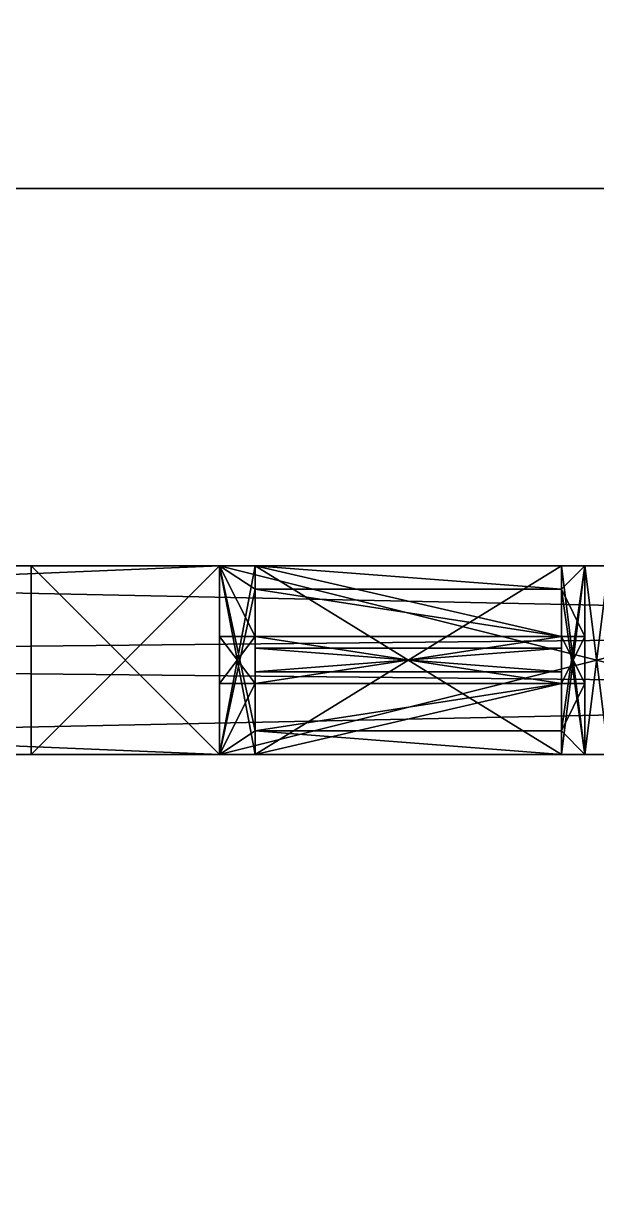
# Model space of a CAD drawing. Extents: x -3136 to 3456, y -896 to 5632.
# Drawn here: x -912.7 to -864, y 1739.2 to 1838 of the extents above; entities that cross this region are included whole.
import ezdxf

# ---------------------------------------------------------------- set-up
doc = ezdxf.new("R2010")
doc.units = 0

msp = doc.modelspace()

# ---------------------------------------------------------------- meshes
at = {"layer": 'OBJECT000', "color": 50}
mesh = msp.add_polyface(dxfattribs=at)
corners = [(-1792, 1776, 416), (-1792, 1792, 416), (-256, 1792, 416), (-256, 1776, 416), (-1792, 1792, 288), (-1792, 1776, 288), (-256, 1776, 288), (-256, 1792, 288)]
mesh.append_faces([[corners[k] for k in face] for face in [(1, 3, 0), (5, 7, 4), (4, 0, 5), (6, 2, 7), (7, 1, 4), (5, 3, 6)]], dxfattribs={"vtx0": -1})
mesh.append_faces([[corners[k] for k in face] for face in [(1, 2, 3), (5, 6, 7), (4, 1, 0), (6, 3, 2), (7, 2, 1), (5, 0, 3)]], dxfattribs={"vtx2": -1})
at = {"layer": 'OBJECT006', "color": 50}
mesh = msp.add_polyface(dxfattribs=at)
corners = [(-1024, 1776, 560), (-1024, 1792, 560), (-256, 1792, 560), (-256, 1776, 560), (-1024, 1792, 432), (-1024, 1776, 432), (-256, 1776, 432), (-256, 1792, 432)]
mesh.append_faces([[corners[k] for k in face] for face in [(1, 3, 0), (5, 7, 4), (4, 0, 5), (6, 2, 7), (7, 1, 4), (5, 3, 6)]], dxfattribs={"vtx0": -1})
mesh.append_faces([[corners[k] for k in face] for face in [(1, 2, 3), (5, 6, 7), (4, 1, 0), (6, 3, 2), (7, 2, 1), (5, 0, 3)]], dxfattribs={"vtx2": -1})
at = {"layer": 'OBJECT019', "color": 50}
mesh = msp.add_polyface(dxfattribs=at)
corners = [(-1024, 1280, 576), (-1024, 1792, 576), (-256, 1792, 576), (-256, 1280, 576), (-1024, 1792, 560), (-1024, 1280, 560), (-256, 1280, 560), (-256, 1792, 560)]
mesh.append_faces([[corners[k] for k in face] for face in [(1, 3, 0), (5, 7, 4), (4, 0, 5), (6, 2, 7), (5, 3, 6), (7, 1, 4)]], dxfattribs={"vtx0": -1})
mesh.append_faces([[corners[k] for k in face] for face in [(1, 2, 3), (5, 6, 7), (4, 1, 0), (6, 3, 2), (5, 0, 3), (7, 2, 1)]], dxfattribs={"vtx2": -1})
at = {"layer": 'OBJECT067', "color": 50}
mesh = msp.add_polyface(dxfattribs=at)
corners = [(-2944, -896, 2176), (-2944, 5504, 2176), (3456, 5504, 2176), (3456, -896, 2176), (-2944, 5504, 2048), (-2944, -896, 2048), (3456, -896, 2048), (3456, 5504, 2048)]
mesh.append_faces([[corners[k] for k in face] for face in [(1, 3, 0), (5, 7, 4), (4, 0, 5), (6, 2, 7), (7, 1, 4), (5, 3, 6)]], dxfattribs={"vtx0": -1})
mesh.append_faces([[corners[k] for k in face] for face in [(1, 2, 3), (5, 6, 7), (4, 1, 0), (6, 3, 2), (7, 2, 1), (5, 0, 3)]], dxfattribs={"vtx2": -1})
at = {"layer": 'OBJECT262', "color": 50}
mesh = msp.add_polyface(dxfattribs=at)
corners = [(-768, 0, 288), (-1280, 0, 288), (-1280, 2048, 288), (-768, 2048, 288), (-1280, 2048, 272), (-1280, 0, 272), (-768, 0, 272), (-768, 2048, 272)]
mesh.append_faces([[corners[k] for k in face] for face in [(1, 3, 0), (5, 7, 4), (5, 0, 6), (4, 1, 5), (6, 3, 7), (7, 2, 4)]], dxfattribs={"vtx0": -1})
mesh.append_faces([[corners[k] for k in face] for face in [(1, 2, 3), (5, 6, 7), (5, 1, 0), (4, 2, 1), (6, 0, 3), (7, 3, 2)]], dxfattribs={"vtx2": -1})
at = {"layer": 'OBJECT290', "color": 50}
mesh = msp.add_polyface(dxfattribs=at)
corners = [(-1280, 1776, 128), (-1280, 1792, 128), (-896, 1792, 128), (-896, 1776, 128), (-1280, 1792, 112), (-1280, 1776, 112), (-896, 1776, 112), (-896, 1792, 112)]
mesh.append_faces([[corners[k] for k in face] for face in [(1, 3, 0), (5, 7, 4), (4, 0, 5), (6, 2, 7), (7, 1, 4), (5, 3, 6)]], dxfattribs={"vtx0": -1})
mesh.append_faces([[corners[k] for k in face] for face in [(1, 2, 3), (5, 6, 7), (4, 1, 0), (6, 3, 2), (7, 2, 1), (5, 0, 3)]], dxfattribs={"vtx2": -1})
at = {"layer": 'OBJECT293', "color": 50}
mesh = msp.add_polyface(dxfattribs=at)
corners = [(-2048, 0, 432), (-2048, 1824, 432), (-1824, 2048, 432), (-224, 2048, 432), (0, 1824, 432), (0, 0, 432), (-2048, 1824, 416), (-2048, 0, 416), (0, 0, 416), (0, 1824, 416), (-224, 2048, 416), (-1824, 2048, 416)]
mesh.append_faces([[corners[k] for k in face] for face in [(1, 5, 0), (7, 11, 6), (6, 0, 7), (8, 4, 9), (10, 2, 11), (7, 5, 8), (9, 3, 10), (11, 1, 6)]], dxfattribs={"vtx0": -1})
mesh.append_faces([[corners[k] for k in face] for face in [(1, 3, 4), (1, 4, 5), (7, 9, 10), (7, 10, 11)]], dxfattribs={"vtx0": -1, "vtx2": -1})
mesh.append_faces([[corners[k] for k in face] for face in [(1, 2, 3), (7, 8, 9), (6, 1, 0), (8, 5, 4), (10, 3, 2), (7, 0, 5), (9, 4, 3), (11, 2, 1)]], dxfattribs={"vtx2": -1})
at = {"layer": 'OBJECT300', "color": 50}
mesh = msp.add_polyface(dxfattribs=at)
corners = [(-256, 1792), (-1792, 1792), (-1792, 2048), (-256, 2048), (-256, 2048, -128), (-1792, 2048, -128), (-1792, 1792, -128), (-256, 1792, -128)]
mesh.append_faces([[corners[k] for k in face] for face in [(1, 3, 0), (5, 7, 4), (4, 2, 5), (6, 0, 7), (7, 3, 4), (5, 1, 6)]], dxfattribs={"vtx0": -1})
mesh.append_faces([[corners[k] for k in face] for face in [(1, 2, 3), (5, 6, 7), (4, 3, 2), (6, 1, 0), (7, 0, 3), (5, 2, 1)]], dxfattribs={"vtx2": -1})
at = {"layer": 'OBJECT304', "color": 50}
mesh = msp.add_polyface(dxfattribs=at)
corners = [(-1792, 256), (-1792, 1792), (-256, 1792), (-256, 256), (-256, 1792, -128), (-1792, 1792, -128), (-1792, 256, -128), (-256, 256, -128)]
mesh.append_faces([[corners[k] for k in face] for face in [(1, 3, 0), (5, 7, 4), (4, 1, 5), (7, 2, 4), (5, 0, 6), (6, 3, 7)]], dxfattribs={"vtx0": -1})
mesh.append_faces([[corners[k] for k in face] for face in [(1, 2, 3), (5, 6, 7), (4, 2, 1), (7, 3, 2), (5, 1, 0), (6, 0, 3)]], dxfattribs={"vtx2": -1})
at = {"layer": 'OBJECT323', "color": 50}
mesh = msp.add_polyface(dxfattribs=at)
corners = [(-912, 1776, 112), (-912, 1792, 112), (-896, 1792, 112), (-896, 1776, 112), (-912, 1792), (-912, 1776), (-896, 1776), (-896, 1792)]
mesh.append_faces([[corners[k] for k in face] for face in [(1, 3, 0), (5, 7, 4), (4, 0, 5), (6, 2, 7), (7, 1, 4), (5, 3, 6)]], dxfattribs={"vtx0": -1})
mesh.append_faces([[corners[k] for k in face] for face in [(1, 2, 3), (5, 6, 7), (4, 1, 0), (6, 3, 2), (7, 2, 1), (5, 0, 3)]], dxfattribs={"vtx2": -1})
at = {"layer": 'OBJECT461', "color": 50}
mesh = msp.add_polyface(dxfattribs=at)
corners = [(-896, 1792, 128), (-832, 1792, 128), (-832, 1776, 128), (-896, 1776, 128), (-896, 1776, 112), (-832, 1776, 112), (-832, 1792, 112), (-896, 1792, 112)]
mesh.append_faces([[corners[k] for k in face] for face in [(1, 3, 0), (5, 7, 4), (5, 1, 6), (6, 0, 7), (4, 2, 5), (7, 3, 4)]], dxfattribs={"vtx0": -1})
mesh.append_faces([[corners[k] for k in face] for face in [(1, 2, 3), (5, 6, 7), (5, 2, 1), (6, 1, 0), (4, 3, 2), (7, 0, 3)]], dxfattribs={"vtx2": -1})
at = {"layer": 'OBJECT464', "color": 50}
mesh = msp.add_polyface(dxfattribs=at)
corners = [(-865, 1792, 35), (-863, 1792, 35), (-863, 1792, 110), (-865, 1792, 110), (-863, 1776, 35), (-865, 1776, 35), (-865, 1776, 110), (-863, 1776, 110)]
mesh.append_faces([[corners[k] for k in face] for face in [(1, 3, 0), (5, 7, 4), (0, 4, 1), (6, 2, 7), (5, 3, 6), (1, 7, 2)]], dxfattribs={"vtx0": -1})
mesh.append_faces([[corners[k] for k in face] for face in [(1, 2, 3), (5, 6, 7), (0, 5, 4), (6, 3, 2), (5, 0, 3), (1, 4, 7)]], dxfattribs={"vtx2": -1})
at = {"layer": 'OBJECT467', "color": 50}
mesh = msp.add_polyface(dxfattribs=at)
corners = [(-863, 1776, 112), (-865, 1776, 112), (-865, 1792, 112), (-863, 1792, 112), (-865, 1792, 110), (-863, 1792, 110), (-863, 1776, 110), (-865, 1776, 110)]
mesh.append_faces([[corners[k] for k in face] for face in [(1, 3, 0), (5, 2, 4), (7, 0, 6), (4, 6, 5), (0, 5, 6), (2, 7, 4)]], dxfattribs={"vtx0": -1})
mesh.append_faces([[corners[k] for k in face] for face in [(1, 2, 3), (5, 3, 2), (7, 1, 0), (4, 7, 6), (0, 3, 5), (2, 1, 7)]], dxfattribs={"vtx2": -1})
at = {"layer": 'OBJECT468', "color": 50}
mesh = msp.add_polyface(dxfattribs=at)
corners = [(-867, 1790, 110), (-865, 1792, 110), (-865, 1792, 112), (-865, 1776, 112), (-865, 1776, 110), (-867, 1778, 110)]
mesh.append_faces([[corners[k] for k in face] for face in [(1, 2, 0), (4, 5, 3)]])
mesh.append_faces([[corners[k] for k in face] for face in [(0, 4, 1), (1, 3, 2), (5, 2, 3)]], dxfattribs={"vtx0": -1})
mesh.append_faces([[corners[k] for k in face] for face in [(0, 5, 4), (1, 4, 3), (5, 0, 2)]], dxfattribs={"vtx2": -1})
at = {"layer": 'OBJECT469', "color": 50}
mesh = msp.add_polyface(dxfattribs=at)
corners = [(-865, 1776, 112), (-867, 1776, 112), (-867, 1792, 112), (-865, 1792, 112), (-867, 1790, 110), (-867, 1778, 110)]
mesh.append_faces([[corners[k] for k in face] for face in [(2, 4, 3), (1, 0, 5)]])
mesh.append_faces([[corners[k] for k in face] for face in [(1, 3, 0), (2, 5, 4), (3, 5, 0)]], dxfattribs={"vtx0": -1})
mesh.append_faces([[corners[k] for k in face] for face in [(1, 2, 3), (2, 1, 5), (3, 4, 5)]], dxfattribs={"vtx2": -1})
at = {"layer": 'OBJECT474', "color": 50}
mesh = msp.add_polyface(dxfattribs=at)
corners = [(-863, 1792), (-865, 1792), (-865, 1776), (-863, 1776), (-863, 1792, 27), (-865, 1792, 27), (-865, 1776, 27), (-863, 1776, 27)]
mesh.append_faces([[corners[k] for k in face] for face in [(1, 3, 0), (0, 5, 1), (2, 7, 3), (6, 4, 7), (0, 7, 4), (2, 5, 6)]], dxfattribs={"vtx0": -1})
mesh.append_faces([[corners[k] for k in face] for face in [(1, 2, 3), (0, 4, 5), (2, 6, 7), (6, 5, 4), (0, 3, 7), (2, 1, 5)]], dxfattribs={"vtx2": -1})
at = {"layer": 'OBJECT475', "color": 50}
mesh = msp.add_polyface(dxfattribs=at)
corners = [(-865, 1792), (-867, 1792), (-867, 1776), (-865, 1776), (-867, 1792, 27), (-865, 1792, 27), (-867, 1776, 27), (-865, 1776, 27)]
mesh.append_faces([[corners[k] for k in face] for face in [(1, 3, 0), (1, 5, 4), (2, 7, 3), (2, 4, 6), (6, 5, 7), (0, 7, 5)]], dxfattribs={"vtx0": -1})
mesh.append_faces([[corners[k] for k in face] for face in [(1, 2, 3), (1, 0, 5), (2, 6, 7), (2, 1, 4), (6, 4, 5), (0, 3, 7)]], dxfattribs={"vtx2": -1})
at = {"layer": 'OBJECT476', "color": 50}
mesh = msp.add_polyface(dxfattribs=at)
corners = [(-865, 1792, 27), (-863, 1792, 27), (-863, 1792, 35), (-865, 1792, 35), (-863, 1776, 27), (-865, 1776, 27), (-865, 1776, 35), (-863, 1776, 35)]
mesh.append_faces([[corners[k] for k in face] for face in [(1, 3, 0), (5, 7, 4), (6, 2, 7), (0, 4, 1), (1, 7, 2), (5, 3, 6)]], dxfattribs={"vtx0": -1})
mesh.append_faces([[corners[k] for k in face] for face in [(1, 2, 3), (5, 6, 7), (6, 3, 2), (0, 5, 4), (1, 4, 7), (5, 0, 3)]], dxfattribs={"vtx2": -1})
at = {"layer": 'OBJECT481', "color": 50}
mesh = msp.add_polyface(dxfattribs=at)
corners = [(-867, 1792), (-893, 1792), (-893, 1776), (-867, 1776), (-893, 1792, 27), (-867, 1792, 27), (-867, 1776, 27), (-893, 1776, 27)]
mesh.append_faces([[corners[k] for k in face] for face in [(1, 3, 0), (1, 5, 4), (3, 7, 6), (2, 4, 7), (0, 6, 5), (7, 5, 6)]], dxfattribs={"vtx0": -1})
mesh.append_faces([[corners[k] for k in face] for face in [(1, 2, 3), (1, 0, 5), (3, 2, 7), (2, 1, 4), (0, 3, 6), (7, 4, 5)]], dxfattribs={"vtx2": -1})
at = {"layer": 'OBJECT482', "color": 50}
mesh = msp.add_polyface(dxfattribs=at)
corners = [(-865, 1792, 26.984), (-865, 1792, 35), (-867, 1790, 35), (-867, 1778, 35), (-865, 1776, 35), (-865, 1776, 27)]
mesh.append_faces([[corners[k] for k in face] for face in [(1, 2, 0), (4, 5, 3)]])
mesh.append_faces([[corners[k] for k in face] for face in [(3, 1, 4), (0, 4, 1), (2, 5, 0)]], dxfattribs={"vtx0": -1})
mesh.append_faces([[corners[k] for k in face] for face in [(3, 2, 1), (0, 5, 4), (2, 3, 5)]], dxfattribs={"vtx2": -1})
at = {"layer": 'OBJECT483', "color": 50}
mesh = msp.add_polyface(dxfattribs=at)
corners = [(-867, 1790, 35), (-867, 1792, 27), (-865, 1792, 27), (-865, 1776, 27), (-867, 1776, 27), (-867, 1778, 35)]
mesh.append_faces([[corners[k] for k in face] for face in [(1, 2, 0), (4, 5, 3)]])
mesh.append_faces([[corners[k] for k in face] for face in [(0, 4, 1), (1, 3, 2), (2, 5, 0)]], dxfattribs={"vtx0": -1})
mesh.append_faces([[corners[k] for k in face] for face in [(0, 5, 4), (1, 4, 3), (2, 3, 5)]], dxfattribs={"vtx2": -1})
at = {"layer": 'OBJECT484', "color": 50}
mesh = msp.add_polyface(dxfattribs=at)
corners = [(-893, 1792), (-896, 1792), (-896, 1776), (-893, 1776), (-896, 1776, 27), (-896, 1792, 27), (-893, 1792, 27), (-893, 1776, 27)]
mesh.append_faces([[corners[k] for k in face] for face in [(1, 3, 0), (2, 5, 4), (1, 6, 5), (3, 4, 7), (0, 7, 6), (4, 6, 7)]], dxfattribs={"vtx0": -1})
mesh.append_faces([[corners[k] for k in face] for face in [(1, 2, 3), (2, 1, 5), (1, 0, 6), (3, 2, 4), (0, 3, 7), (4, 5, 6)]], dxfattribs={"vtx2": -1})
at = {"layer": 'OBJECT485', "color": 50}
mesh = msp.add_polyface(dxfattribs=at)
corners = [(-896, 1776, 35), (-896, 1776, 27), (-896, 1792, 27), (-896, 1792, 35), (-893, 1790, 35), (-893, 1778, 35)]
mesh.append_faces([[corners[k] for k in face] for face in [(2, 4, 3), (0, 5, 1)]])
mesh.append_faces([[corners[k] for k in face] for face in [(1, 3, 0), (3, 5, 0), (2, 5, 4)]], dxfattribs={"vtx0": -1})
mesh.append_faces([[corners[k] for k in face] for face in [(1, 2, 3), (3, 4, 5), (2, 1, 5)]], dxfattribs={"vtx2": -1})
at = {"layer": 'OBJECT486', "color": 50}
mesh = msp.add_polyface(dxfattribs=at)
corners = [(-896, 1792, 27), (-893, 1792, 27), (-893, 1790, 35), (-893, 1778, 35), (-893, 1776, 27), (-896, 1776, 27)]
mesh.append_faces([[corners[k] for k in face] for face in [(1, 2, 0), (4, 5, 3)]])
mesh.append_faces([[corners[k] for k in face] for face in [(1, 3, 2), (0, 4, 1), (2, 5, 0)]], dxfattribs={"vtx0": -1})
mesh.append_faces([[corners[k] for k in face] for face in [(1, 4, 3), (0, 5, 4), (2, 3, 5)]], dxfattribs={"vtx2": -1})
at = {"layer": 'OBJECT487', "color": 50}
mesh = msp.add_polyface(dxfattribs=at)
corners = [(-893, 1776, 112), (-896, 1776, 112), (-896, 1792, 112), (-893, 1792, 112), (-893, 1790, 110), (-893, 1778, 110)]
mesh.append_faces([[corners[k] for k in face] for face in [(3, 2, 4), (0, 5, 1)]])
mesh.append_faces([[corners[k] for k in face] for face in [(1, 3, 0), (3, 5, 0), (2, 5, 4)]], dxfattribs={"vtx0": -1})
mesh.append_faces([[corners[k] for k in face] for face in [(1, 2, 3), (3, 4, 5), (2, 1, 5)]], dxfattribs={"vtx2": -1})
at = {"layer": 'OBJECT488', "color": 50}
mesh = msp.add_polyface(dxfattribs=at)
corners = [(-896, 1776, 112), (-896, 1776, 110), (-896, 1792, 110), (-896, 1792, 112), (-893, 1790, 110), (-893, 1778, 110)]
mesh.append_faces([[corners[k] for k in face] for face in [(2, 4, 3), (1, 0, 5)]])
mesh.append_faces([[corners[k] for k in face] for face in [(1, 3, 0), (2, 5, 4), (3, 5, 0)]], dxfattribs={"vtx0": -1})
mesh.append_faces([[corners[k] for k in face] for face in [(1, 2, 3), (2, 1, 5), (3, 4, 5)]], dxfattribs={"vtx2": -1})
at = {"layer": 'OBJECT501', "color": 50}
mesh = msp.add_polyface(dxfattribs=at)
corners = [(-867, 1792, 27), (-867, 1790, 35), (-893, 1790, 35), (-893, 1792, 27), (-893, 1786, 35), (-867, 1786, 35), (-893, 1786, 27), (-867, 1786, 27)]
mesh.append_faces([[corners[k] for k in face] for face in [(1, 3, 0), (2, 5, 4), (3, 4, 6), (0, 5, 1), (3, 7, 0), (4, 7, 6)]], dxfattribs={"vtx0": -1})
mesh.append_faces([[corners[k] for k in face] for face in [(1, 2, 3), (2, 1, 5), (3, 2, 4), (0, 7, 5), (3, 6, 7), (4, 5, 7)]], dxfattribs={"vtx2": -1})
at = {"layer": 'OBJECT502', "color": 50}
mesh = msp.add_polyface(dxfattribs=at)
corners = [(-893, 1782, 35), (-893, 1786, 35), (-867, 1786, 35), (-867, 1782, 35), (-893, 1782, 27), (-893, 1786, 27), (-867, 1786, 27), (-867, 1782, 27)]
mesh.append_faces([[corners[k] for k in face] for face in [(1, 3, 0), (5, 0, 4), (7, 2, 6), (4, 6, 5), (0, 7, 4), (2, 5, 6)]], dxfattribs={"vtx0": -1})
mesh.append_faces([[corners[k] for k in face] for face in [(1, 2, 3), (5, 1, 0), (7, 3, 2), (4, 7, 6), (0, 3, 7), (2, 1, 5)]], dxfattribs={"vtx2": -1})
at = {"layer": 'OBJECT503', "color": 50}
mesh = msp.add_polyface(dxfattribs=at)
corners = [(-893, 1776, 27), (-893, 1778, 35), (-867, 1778, 35), (-867, 1776, 27), (-893, 1782, 35), (-867, 1782, 35), (-893, 1782, 27), (-867, 1782, 27)]
mesh.append_faces([[corners[k] for k in face] for face in [(1, 3, 0), (1, 5, 2), (0, 4, 1), (3, 5, 7), (0, 7, 6), (5, 6, 7)]], dxfattribs={"vtx0": -1})
mesh.append_faces([[corners[k] for k in face] for face in [(1, 2, 3), (1, 4, 5), (0, 6, 4), (3, 2, 5), (0, 3, 7), (5, 4, 6)]], dxfattribs={"vtx2": -1})
at = {"layer": 'OBJECT504', "color": 50}
mesh = msp.add_polyface(dxfattribs=at)
corners = [(-893, 1786, 112), (-893, 1792, 112), (-867, 1792, 112), (-867, 1786, 112), (-893, 1790, 110), (-867, 1790, 110), (-893, 1786, 110), (-867, 1786, 110)]
mesh.append_faces([[corners[k] for k in face] for face in [(1, 3, 0), (5, 1, 4), (4, 7, 5), (4, 0, 6), (2, 7, 3), (6, 3, 7)]], dxfattribs={"vtx0": -1})
mesh.append_faces([[corners[k] for k in face] for face in [(1, 2, 3), (5, 2, 1), (4, 6, 7), (4, 1, 0), (2, 5, 7), (6, 0, 3)]], dxfattribs={"vtx2": -1})
at = {"layer": 'OBJECT505', "color": 50}
mesh = msp.add_polyface(dxfattribs=at)
corners = [(-893, 1782, 112), (-893, 1786, 112), (-867, 1786, 112), (-867, 1782, 112), (-893, 1786, 110), (-893, 1782, 110), (-867, 1782, 110), (-867, 1786, 110)]
mesh.append_faces([[corners[k] for k in face] for face in [(1, 3, 0), (5, 7, 4), (4, 0, 5), (6, 2, 7), (5, 3, 6), (7, 1, 4)]], dxfattribs={"vtx0": -1})
mesh.append_faces([[corners[k] for k in face] for face in [(1, 2, 3), (5, 6, 7), (4, 1, 0), (6, 3, 2), (5, 0, 3), (7, 2, 1)]], dxfattribs={"vtx2": -1})
at = {"layer": 'OBJECT506', "color": 50}
mesh = msp.add_polyface(dxfattribs=at)
corners = [(-867, 1776, 112), (-893, 1776, 112), (-893, 1782, 112), (-867, 1782, 112), (-867, 1778, 110), (-893, 1778, 110), (-893, 1782, 110), (-867, 1782, 110)]
mesh.append_faces([[corners[k] for k in face] for face in [(1, 3, 0), (5, 0, 4), (5, 7, 6), (1, 6, 2), (4, 3, 7), (7, 2, 6)]], dxfattribs={"vtx0": -1})
mesh.append_faces([[corners[k] for k in face] for face in [(1, 2, 3), (5, 1, 0), (5, 4, 7), (1, 5, 6), (4, 0, 3), (7, 3, 2)]], dxfattribs={"vtx2": -1})
at = {"layer": 'OBJECT507', "color": 50}
mesh = msp.add_polyface(dxfattribs=at)
corners = [(-865, 1776, 35), (-867, 1778, 35), (-867, 1778, 110), (-865, 1776, 110), (-867, 1782, 35), (-865, 1782, 35), (-867, 1782, 110), (-865, 1782, 110)]
mesh.append_faces([[corners[k] for k in face] for face in [(1, 3, 0), (1, 5, 4), (2, 7, 3), (1, 6, 2), (0, 7, 5), (5, 6, 4)]], dxfattribs={"vtx0": -1})
mesh.append_faces([[corners[k] for k in face] for face in [(1, 2, 3), (1, 0, 5), (2, 6, 7), (1, 4, 6), (0, 3, 7), (5, 7, 6)]], dxfattribs={"vtx2": -1})
at = {"layer": 'OBJECT508', "color": 50}
mesh = msp.add_polyface(dxfattribs=at)
corners = [(-867, 1786, 35), (-867, 1782, 35), (-865, 1782, 35), (-865, 1786, 35), (-867, 1782, 110), (-867, 1786, 110), (-865, 1786, 110), (-865, 1782, 110)]
mesh.append_faces([[corners[k] for k in face] for face in [(1, 3, 0), (5, 7, 4), (0, 4, 1), (2, 6, 3), (1, 7, 2), (3, 5, 0)]], dxfattribs={"vtx0": -1})
mesh.append_faces([[corners[k] for k in face] for face in [(1, 2, 3), (5, 6, 7), (0, 5, 4), (2, 7, 6), (1, 4, 7), (3, 6, 5)]], dxfattribs={"vtx2": -1})
at = {"layer": 'OBJECT509', "color": 50}
mesh = msp.add_polyface(dxfattribs=at)
corners = [(-867, 1790, 35), (-865, 1792, 35), (-865, 1792, 110), (-867, 1790, 110), (-867, 1786, 35), (-865, 1786, 35), (-867, 1786, 110), (-865, 1786, 110)]
mesh.append_faces([[corners[k] for k in face] for face in [(1, 3, 0), (0, 5, 1), (3, 7, 6), (0, 6, 4), (1, 7, 2), (4, 7, 5)]], dxfattribs={"vtx0": -1})
mesh.append_faces([[corners[k] for k in face] for face in [(1, 2, 3), (0, 4, 5), (3, 2, 7), (0, 3, 6), (1, 5, 7), (4, 6, 7)]], dxfattribs={"vtx2": -1})
at = {"layer": 'OBJECT510', "color": 50}
mesh = msp.add_polyface(dxfattribs=at)
corners = [(-896, 1776, 110), (-896, 1776, 35), (-896, 1782, 35), (-896, 1782, 110), (-893, 1778, 35), (-893, 1778, 110), (-893, 1782, 35), (-893, 1782, 110)]
mesh.append_faces([[corners[k] for k in face] for face in [(1, 3, 0), (1, 5, 4), (1, 6, 2), (0, 7, 5), (4, 7, 6), (2, 7, 3)]], dxfattribs={"vtx0": -1})
mesh.append_faces([[corners[k] for k in face] for face in [(1, 2, 3), (1, 0, 5), (1, 4, 6), (0, 3, 7), (4, 5, 7), (2, 6, 7)]], dxfattribs={"vtx2": -1})
at = {"layer": 'OBJECT511', "color": 50}
mesh = msp.add_polyface(dxfattribs=at)
corners = [(-896, 1782, 35), (-896, 1786, 35), (-896, 1786, 110), (-896, 1782, 110), (-893, 1782, 35), (-893, 1786, 35), (-893, 1786, 110), (-893, 1782, 110)]
mesh.append_faces([[corners[k] for k in face] for face in [(1, 3, 0), (0, 5, 1), (2, 7, 3), (4, 6, 5), (0, 7, 4), (1, 6, 2)]], dxfattribs={"vtx0": -1})
mesh.append_faces([[corners[k] for k in face] for face in [(1, 2, 3), (0, 4, 5), (2, 6, 7), (4, 7, 6), (0, 3, 7), (1, 5, 6)]], dxfattribs={"vtx2": -1})
at = {"layer": 'OBJECT512', "color": 50}
mesh = msp.add_polyface(dxfattribs=at)
corners = [(-896, 1786, 35), (-896, 1792, 35), (-896, 1792, 110), (-896, 1786, 110), (-893, 1790, 35), (-893, 1790, 110), (-893, 1786, 35), (-893, 1786, 110)]
mesh.append_faces([[corners[k] for k in face] for face in [(1, 3, 0), (1, 5, 2), (1, 6, 4), (2, 7, 3), (4, 7, 5), (0, 7, 6)]], dxfattribs={"vtx0": -1})
mesh.append_faces([[corners[k] for k in face] for face in [(1, 2, 3), (1, 4, 5), (1, 0, 6), (2, 5, 7), (4, 6, 7), (0, 3, 7)]], dxfattribs={"vtx2": -1})
at = {"layer": 'OBJECT513', "color": 50}
mesh = msp.add_polyface(dxfattribs=at)
corners = [(-893, 1785, 35), (-867, 1785, 35), (-867, 1785, 110), (-893, 1785, 110), (-867, 1783, 35), (-893, 1783, 35), (-893, 1783, 110), (-867, 1783, 110)]
mesh.append_faces([[corners[k] for k in face] for face in [(1, 3, 0), (5, 7, 4), (0, 4, 1), (6, 2, 7), (5, 3, 6), (1, 7, 2)]], dxfattribs={"vtx0": -1})
mesh.append_faces([[corners[k] for k in face] for face in [(1, 2, 3), (5, 6, 7), (0, 5, 4), (6, 3, 2), (5, 0, 3), (1, 4, 7)]], dxfattribs={"vtx2": -1})

doc.saveas('drawing.dxf')
